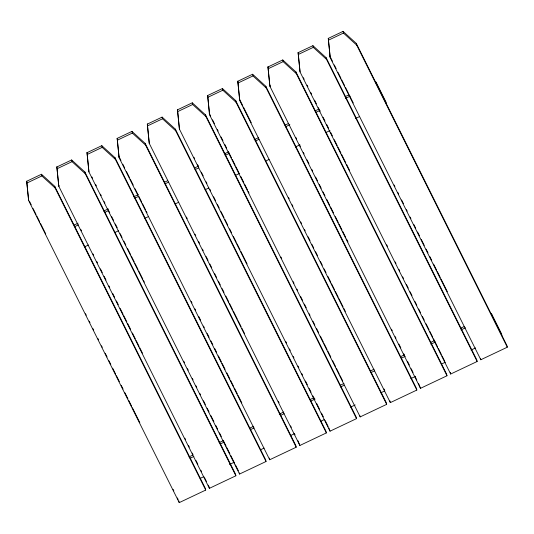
<?xml version="1.0" encoding="UTF-8"?>
<svg xmlns="http://www.w3.org/2000/svg" width="534" height="534" viewBox="0 0 534 534"><rect width="100%" height="100%" fill="white"/><g stroke="black" fill="none" stroke-linecap="round" stroke-linejoin="round"><path stroke-width="0.8" d="M26.7 181.26L41.485 174.251L54.722 186.306L205.336 488.383L205.717 490.072L179.237 502.621L28.629 200.537L26.7 181.26L28.629 200.537M56.858 166.968L71.643 159.966L84.879 172.021L235.494 474.099L235.874 475.787L209.395 488.33L58.787 186.253L56.858 166.968L58.787 186.253M87.015 152.684L101.8 145.675L115.037 157.73L265.652 459.807L266.032 461.503L239.552 474.045L88.944 171.968L87.015 152.684L88.944 171.968M117.173 138.393L131.958 131.391L145.195 143.446L295.809 445.523L296.196 447.212L269.71 459.761L119.102 157.677L117.173 138.393L119.102 157.677M147.331 124.108L162.116 117.106L175.359 129.155L325.967 431.238L326.354 432.927L299.874 445.469L149.26 143.392L147.331 124.108L149.26 143.392M177.488 109.824L192.273 102.815L205.517 114.87L356.125 416.947L356.512 418.636L330.032 431.185L179.417 129.101L177.488 109.824L179.417 129.101M207.646 95.533L222.431 88.531L235.674 100.586L386.282 402.663L386.669 404.351L360.19 416.894L209.575 114.817L207.646 95.533L209.575 114.817M237.804 81.248L252.595 74.239L265.832 86.294L416.44 388.372L416.827 390.067L390.347 402.609L239.733 100.532L237.804 81.248L239.733 100.532M267.968 66.957L282.753 59.955L295.99 72.01L446.598 374.087L446.985 375.776L420.505 388.325L269.89 86.241L267.968 66.957L269.89 86.241M298.126 52.672L312.911 45.67L326.147 57.719L476.755 359.803L477.142 361.491L450.663 374.034L300.048 71.956L298.126 52.672L300.048 71.956M328.283 38.388L343.068 31.379L356.305 43.434L506.913 345.511L507.3 347.2L480.82 359.749L330.206 57.672L328.283 38.388L330.206 57.672M27.087 182.948L41.872 175.94L55.109 187.995L205.717 490.072M57.245 168.657L72.03 161.655L85.266 173.71L235.874 475.787M87.402 154.373L102.188 147.371L115.424 159.419L266.032 461.503M117.56 140.088L132.345 133.079L145.582 145.135L296.196 447.212M147.718 125.797L162.503 118.795L175.739 130.843L326.354 432.927M177.875 111.513L192.661 104.504L205.897 116.559L356.512 418.636M208.033 97.221L222.818 90.219L236.055 102.274L386.669 404.351M238.191 82.937L252.976 75.935L266.212 87.983L416.827 390.067M268.348 68.652L283.133 61.644L296.37 73.699L446.985 375.776M298.506 54.361L313.291 47.359L326.534 59.414L477.142 361.491M328.664 40.077L343.449 33.068L356.692 45.123L507.3 347.2M74.273 224.961L78.037 223.179M103.623 211.057L108.135 208.921M133.72 196.799L138.233 194.663M164.565 182.187L167.576 180.759M194.663 167.93L198.428 166.147M224.761 153.672L228.525 151.89M254.104 139.768L258.623 137.632M284.956 125.156L288.72 123.374M315.053 110.892L318.818 109.11M345.151 96.634L348.916 94.852M74.66 226.65L78.425 224.867M104.757 212.392L108.522 210.61M134.855 198.134L138.62 196.352M164.953 183.876L168.717 182.094M195.05 169.618L198.808 167.836M225.148 155.361L229.66 153.218M255.245 141.103L259.003 139.321M285.343 126.845L289.855 124.702M316.188 112.227L319.953 110.445M345.538 98.329L350.05 96.187M84.699 246.788L88.464 245.006M114.797 232.53L118.561 230.748M144.894 218.273L148.659 216.49M174.992 204.015L178.757 202.232M205.089 189.757L208.854 187.975M235.187 175.499L239.699 173.356M266.039 160.881L269.049 159.459M295.382 146.983L299.894 144.841M325.48 132.726L329.992 130.583M355.577 118.468L359.342 116.686M188.989 456.91L192.754 455.128M219.087 442.653L223.606 440.517M249.939 428.041L253.703 426.259M279.282 414.137L283.801 412.001M310.134 399.525L313.899 397.743M340.231 385.261L343.989 383.479M370.329 371.003L374.087 369.221M400.427 356.745L404.185 354.963M430.524 342.488L434.282 340.705M460.622 328.23L464.38 326.448M190.131 458.245L193.889 456.463M220.228 443.988L223.986 442.205M250.326 429.73L254.084 427.948M280.423 415.472L284.181 413.69M310.521 401.214L315.033 399.072M340.612 386.956L344.377 385.174M370.709 372.692L374.474 370.91M401.561 358.08L405.326 356.298M430.905 344.176L435.424 342.04M461.002 329.919L465.521 327.783M200.17 478.384L203.928 476.602M229.513 464.48L234.026 462.344M260.365 449.868L264.123 448.086M290.463 435.611L294.221 433.828M320.56 421.353L324.318 419.57M350.658 407.095L355.17 404.952M380.755 392.83L384.513 391.048M410.853 378.573L415.365 376.437M441.698 363.961L445.463 362.179M471.048 350.057L475.56 347.921M329.825 55.977L332.428 61.203M334.284 64.928L336.146 68.659M338.009 72.39L340.979 78.358M341.727 79.846L344.697 85.814M345.445 87.309L348.415 93.27M349.163 94.765L353.254 102.969M394.159 185.018L394.9 186.506M397.877 192.474L398.624 193.969M401.595 199.93L403.457 203.661M406.434 209.628L407.175 211.124M410.152 217.091L410.893 218.58M413.87 224.547L415.726 228.278M417.588 232.003L419.444 235.734M421.306 239.466L424.283 245.433M426.139 249.158L428.001 252.889M429.857 256.62L431.719 260.352M433.581 264.076L436.552 270.044M437.299 271.539L440.27 277.506M441.017 278.995L447.338 291.677M303.385 77.724L304.126 79.219M307.103 85.186L307.844 86.675M310.821 92.642L311.569 94.138M314.539 100.098L316.402 103.83M318.257 107.561L320.12 111.292M323.097 117.253L324.952 120.984M326.815 124.716L328.67 128.447M330.533 132.172L332.388 135.903M334.251 139.634L337.228 145.602M337.969 147.09L340.946 153.058M341.687 154.553L345.778 162.757M346.526 164.245L349.496 170.213M386.683 244.799L387.43 246.294M395.24 261.954L395.981 263.449M398.958 269.416L399.699 270.905M402.676 276.872L403.417 278.368M406.394 284.335L408.256 288.06M410.112 291.791L411.974 295.522M414.951 301.49L416.807 305.214M418.669 308.946L420.525 312.677M422.387 316.402L424.243 320.133M426.105 323.864L429.082 329.832M429.823 331.32L432.8 337.288M433.541 338.783L437.633 346.987M438.374 348.475L441.351 354.442M442.099 355.938L444.702 361.158M269.51 84.552L270.625 86.788M295.909 137.512L296.657 139M299.627 144.968L300.375 146.463M303.352 152.43L304.093 153.919M307.07 159.886L308.926 163.618M311.903 169.585L312.644 171.074M315.621 177.041L317.483 180.772M319.339 184.504L321.201 188.228M323.057 191.96L324.919 195.691M326.775 199.416L329.752 205.383M330.499 206.878L333.47 212.846M335.332 216.57L338.302 222.538M339.05 224.033L342.027 230M342.768 231.489L345.745 237.456M346.486 238.952L347.974 241.935M391.482 329.198L392.23 330.693M395.2 336.66L395.948 338.149M398.925 344.116L400.78 347.848M403.757 353.815L404.498 355.304M407.475 361.271L409.338 365.002M411.193 368.734L413.056 372.458M414.911 376.19L416.774 379.921M418.629 383.646L420.505 388.325M239.352 98.843L242.696 105.552M243.437 107.047L251.247 122.707M288.44 197.293L289.181 198.788M292.158 204.756L292.899 206.244M300.709 221.91L301.456 223.399M304.427 229.366L305.174 230.862M308.145 236.829L310.007 240.554M311.869 244.285L313.725 248.016M315.587 251.748L317.443 255.472M320.42 261.44L322.276 265.171M324.138 268.902L326 272.627M327.856 276.358L330.833 282.326M331.574 283.814L334.551 289.782M335.292 291.277L338.269 297.244M339.017 298.733L343.102 306.937M343.849 308.432L345.338 311.415M384.013 388.986L384.754 390.474M209.194 113.128L210.676 116.112M212.539 119.843L214.401 123.568M217.371 129.535L218.119 131.03M221.089 136.998L222.952 140.722M224.814 144.454L226.67 148.185M228.532 151.916L231.502 157.877M232.25 159.372L235.22 165.34M235.968 166.828L238.945 172.796M240.801 176.527L243.778 182.494M244.519 183.983L247.496 189.95M248.237 191.446L248.984 192.934M280.964 257.081L281.705 258.576M293.239 281.698L293.98 283.187M296.957 289.154L297.698 290.643M300.675 296.61L302.531 300.342M304.393 304.073L306.249 307.798M309.226 313.765L309.974 315.26M312.944 321.228L314.806 324.959M316.662 328.684L318.524 332.415M320.387 336.146L323.357 342.114M324.105 343.602L327.075 349.57M327.823 351.058L330.793 357.026M332.655 360.757L335.632 366.724M336.373 368.22L339.35 374.18M340.091 375.676L342.694 380.896M193.909 157.25L194.65 158.738M197.627 164.706L198.374 166.201M201.345 172.168L203.207 175.9M206.184 181.86L206.925 183.356M209.902 189.323L210.643 190.812M213.62 196.779L215.476 200.51M217.338 204.242L219.194 207.966M221.056 211.698L224.033 217.665M224.774 219.16L227.751 225.121M229.607 228.852L231.469 232.584M233.331 236.315L236.302 242.282M237.049 243.771L240.02 249.738M240.767 251.227L247.088 263.909M285.763 341.48L286.504 342.975M289.481 348.942L290.222 350.431M293.199 356.398L293.947 357.887M298.032 366.097L298.78 367.586M301.757 373.553L302.498 375.042M305.475 381.009L307.33 384.74M309.193 388.472L311.048 392.203M312.911 395.928L314.766 399.659M316.629 403.39L319.606 409.358M321.461 413.082L323.324 416.814M325.179 420.545L328.156 426.512M328.904 428.001L330.032 431.185M186.433 217.038L187.18 218.526M194.99 234.192L195.731 235.681M198.708 241.648L199.449 243.144M202.426 249.111L203.167 250.6M206.144 256.567L208.006 260.298M209.862 264.023L211.724 267.754M214.701 273.722L216.557 277.453M218.419 281.178L220.275 284.909M222.137 288.64L223.993 292.372M225.855 296.096L228.832 302.064M229.573 303.559L232.55 309.526M233.291 311.015L237.383 319.219M238.124 320.714L241.101 326.681M241.849 328.17L244.445 333.39M278.287 401.268L279.035 402.756M290.563 425.878L291.304 427.374M294.281 433.341L295.022 434.83M297.999 440.797L299.874 445.469M118.715 155.988L120.951 160.467M122.807 164.192L124.669 167.923M126.525 171.654L129.502 177.622M130.243 179.11L133.22 185.078M135.082 188.809L138.052 194.776M138.8 196.265L141.777 202.232M142.518 203.728L145.495 209.695M146.236 211.184L146.983 212.672M191.232 301.436L191.98 302.925M194.95 308.892L195.698 310.387M198.675 316.355L200.53 320.08M203.507 326.047L204.248 327.542M207.225 333.51L209.081 337.234M210.943 340.966L212.806 344.697M214.661 348.422L216.524 352.153M218.379 355.884L221.356 361.852M222.097 363.34L225.074 369.308M226.937 373.039L229.907 379.006M230.655 380.495L233.625 386.462M234.373 387.958L237.35 393.925M238.091 395.414L241.809 402.876M91.908 176.988L92.649 178.483M95.626 184.45L96.367 185.939M100.459 194.142L101.206 195.638M104.177 201.605L104.924 203.094M107.895 209.061L109.757 212.792M111.613 216.524L113.475 220.248M115.337 223.98L117.193 227.711M120.17 233.678L122.026 237.403M123.888 241.134L125.75 244.866M127.606 248.59L130.583 254.558M131.324 256.053L134.301 262.02M135.042 263.509L138.019 269.476M138.76 270.972L142.852 279.175M143.599 280.664L144.34 282.159M183.763 361.218L184.504 362.713M187.481 368.68L188.222 370.169M192.313 378.372L193.054 379.868M196.031 385.835L196.779 387.324M199.749 393.291L200.497 394.786M203.467 400.754L205.33 404.478M207.192 408.21L209.048 411.941M210.91 415.666L213.88 421.633M215.743 425.364L217.598 429.096M219.461 432.82L221.323 436.552M223.179 440.283L226.156 446.25M226.897 447.739L229.874 453.706M230.615 455.202L234.706 463.405M235.454 464.894L238.424 470.861M58.4 184.564L59.147 186.052M80.714 229.313L81.455 230.808M92.983 253.93L93.73 255.419M96.707 261.386L97.448 262.882M100.425 268.849L102.281 272.574M104.143 276.305L105.999 280.036M108.976 286.004L109.724 287.492M112.694 293.46L114.556 297.191M116.412 300.922L118.274 304.647M120.13 308.378L123.107 314.346M123.855 315.834L126.825 321.802M127.573 323.297L130.543 329.264M132.405 332.989L135.382 338.957M136.123 340.452L139.1 346.419M139.841 347.908L142.445 353.128M184.837 438.16L185.585 439.649M188.562 445.616L189.303 447.112M192.28 453.079L193.021 454.567M195.998 460.535L197.854 464.266M200.831 470.234L201.572 471.722M204.549 477.69L206.411 481.421M208.267 485.152L209.014 486.641M29.357 201.091L31.219 204.816M33.075 208.547L36.052 214.514M36.799 216.003L39.77 221.97M40.517 223.466L45.724 233.905M85.513 313.712L86.254 315.207M89.231 321.174L89.972 322.663M92.949 328.63L93.697 330.125M97.782 338.329L98.53 339.818M101.5 345.785L102.248 347.28M105.225 353.248L107.08 356.972M108.943 360.704L110.798 364.435M112.661 368.166L115.638 374.134M116.379 375.622L119.356 381.59M121.211 385.321L123.074 389.046M124.929 392.777L127.906 398.744M128.647 400.233L131.624 406.2M132.372 407.696L139.808 422.614M173.089 489.371L173.837 490.859M177.368 497.948L178.109 499.437M501.893 335.445L501.513 333.757L491.467 313.618L491.854 315.307M480.56 358.621L480.82 359.749M450.275 372.345L450.663 374.034M386.429 103.85L386.042 102.161L376.003 82.022L376.383 83.711M356.305 43.434L356.692 45.123M343.068 31.379L343.449 33.068M326.147 57.719L326.534 59.414M312.911 45.67L313.291 47.359M389.96 400.921L390.347 402.609M295.99 72.01L296.37 73.699M282.753 59.955L283.133 61.644M359.929 415.772L360.19 416.894M265.832 86.294L266.212 87.983M252.595 74.239L252.976 75.935M235.674 100.586L236.055 102.274M222.431 88.531L222.818 90.219M205.517 114.87L205.897 116.559M192.273 102.815L192.661 104.504M269.33 458.065L269.71 459.761M175.359 129.155L175.739 130.843M162.116 117.106L162.503 118.795M239.299 472.917L239.552 474.045M145.195 143.446L145.582 145.135M131.958 131.391L132.345 133.079M209.141 487.208L209.395 488.33M115.037 157.73L115.424 159.419M101.8 145.675L102.188 147.371M178.857 500.932L179.237 502.621M84.879 172.021L85.266 173.71M71.643 159.966L72.03 161.655M54.722 186.306L55.109 187.995M41.485 174.251L41.872 175.94"/></g></svg>
